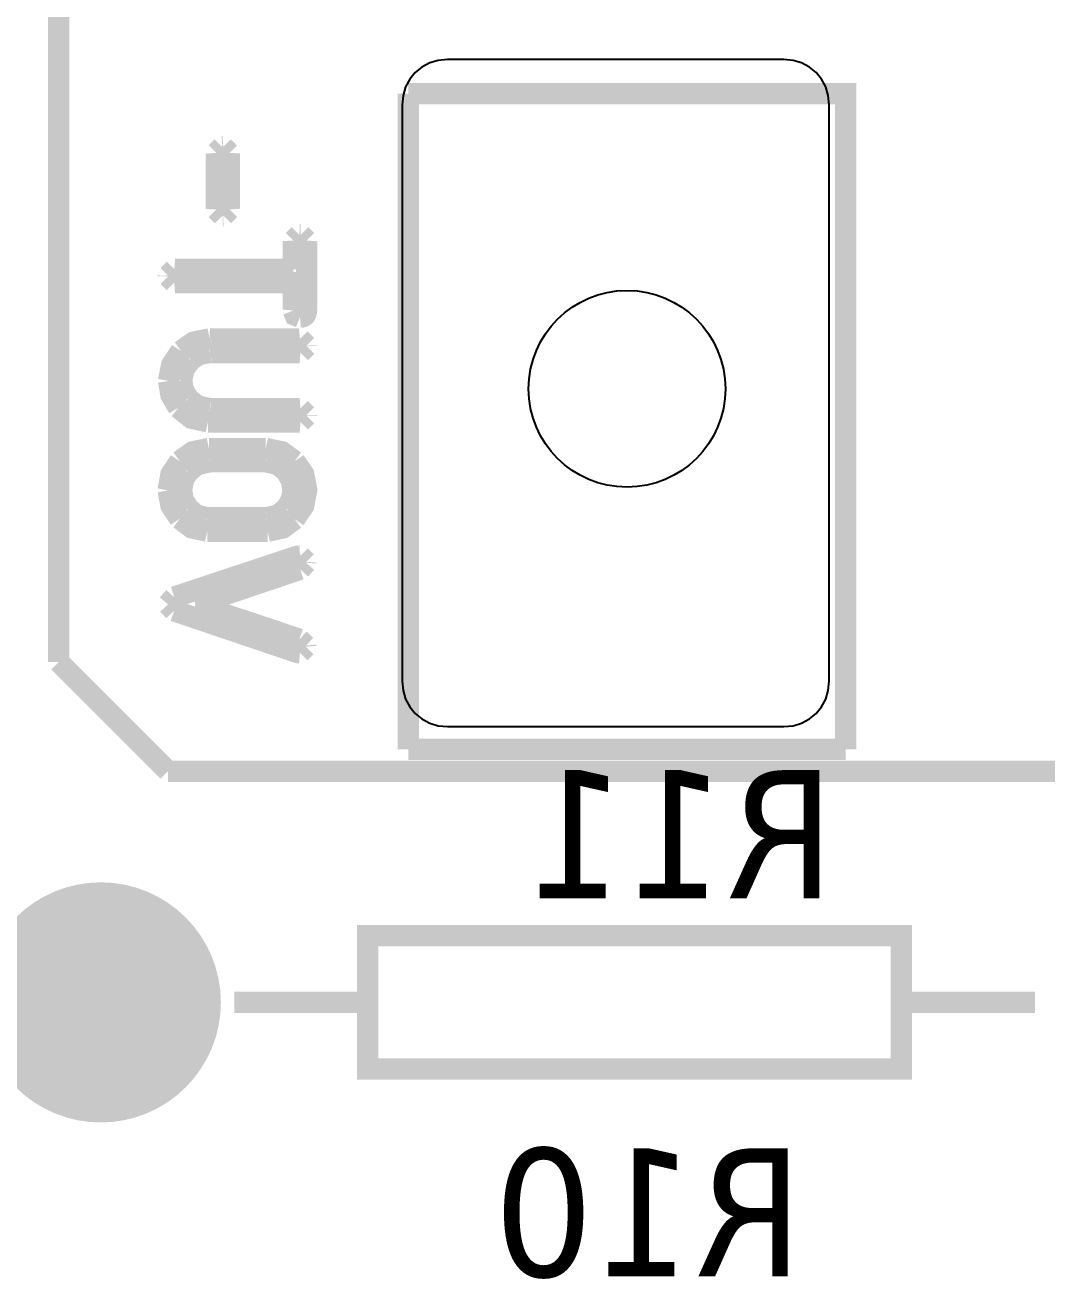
# Model space of a CAD drawing. Header units: millimetres. Extents: x 123.5 to 144.3, y 105.4 to 121.6.
# Drawn here: x 129.189 to 129.82, y 112.667 to 113.442 of the extents above; entities that cross this region are included whole.
import ezdxf

# ---------------------------------------------------------------- set-up
doc = ezdxf.new("R2010")
doc.units = ezdxf.units.MM
doc.layers.add('DESC', color=250, linetype='Continuous')
doc.styles.get("Standard").update_dxf_attribs({"font": 'tahoma.ttf'})

# ---------------------------------------------------------------- blocks, each defined once
blk = doc.blocks.new('EPAD')
at = {"const_width": 0.5}
blk.add_lwpolyline([(-0.25, 0, 1), (0.25, 0, 1)], format="xyb", close=True, dxfattribs=at)
blk = doc.blocks.new('mufla rampa')
at = {"const_width": 0.008}
for points in [[(146.2807440040044, 111.9969709648032), (146.2807440040044, 113.4300419648032)], [(146.2807440040044, 111.9969709648032), (146.2807440040044, 113.4300419648032)], [(146.2807440040044, 111.9969709648032), (146.2807440040044, 113.4300419648032)], [(146.4117670040044, 111.9642149648031), (146.4117670040044, 112.2098839648032)], [(146.5755470040044, 111.9642149648031), (146.5755470040044, 112.2098839648032), (146.4117670040044, 112.2098839648032)], [(146.4117670040044, 111.9642149648031), (146.4117670040044, 112.2098839648032)], [(146.5755470040044, 111.9642149648031), (146.5755470040044, 112.2098839648032), (146.4117670040044, 112.2098839648032)], [(146.4117670040044, 111.9642149648031), (146.4117670040044, 112.2098839648032)], [(146.5755470040044, 111.9642149648031), (146.5755470040044, 112.2098839648032), (146.4117670040044, 112.2098839648032)], [(146.3419590040044, 112.1899979648032), (146.3397300040044, 112.1877689648032)], [(146.3419590040044, 112.1899979648032), (146.3397300040044, 112.1877689648032)], [(146.3419590040044, 112.1899979648032), (146.3397300040044, 112.1877689648032)], [(146.3419590040044, 112.1899979648032), (146.3420530040044, 112.1899959648032)], [(146.3419590040044, 112.1899979648032), (146.3420530040044, 112.1899959648032)], [(146.3419590040044, 112.1899979648032), (146.3420530040044, 112.1899959648032)], [(146.3423970040044, 112.1900219648032), (146.3420520040044, 112.1899959648032)], [(146.3423970040044, 112.1900219648032), (146.3420520040044, 112.1899959648032)], [(146.3423970040044, 112.1900219648032), (146.3420520040044, 112.1899959648032)], [(146.3423970040044, 112.1900219648032), (146.3447100040044, 112.1877099648032)], [(146.3423970040044, 112.1900219648032), (146.3447100040044, 112.1877099648032)], [(146.3423970040044, 112.1900219648032), (146.3447100040044, 112.1877099648032)], [(146.3397660040044, 112.1873659648031), (146.3397300040044, 112.1877689648032)], [(146.3397660040044, 112.1873659648031), (146.3397300040044, 112.1877689648032)], [(146.3397660040044, 112.1873659648031), (146.3397300040044, 112.1877689648032)], [(146.3397660040044, 112.1873679648032), (146.3397660040044, 112.1667539648031)], [(146.3397660040044, 112.1873679648032), (146.3397660040044, 112.1667539648031)], [(146.3397660040044, 112.1873679648032), (146.3397660040044, 112.1667539648031)], [(146.3447030040044, 112.1875289648031), (146.3447100040044, 112.1877099648032)], [(146.3447030040044, 112.1875289648031), (146.3447100040044, 112.1877099648032)], [(146.3447030040044, 112.1875289648031), (146.3447100040044, 112.1877099648032)], [(146.3447030040044, 112.1668679648032), (146.3447030040044, 112.1875279648032)], [(146.3447030040044, 112.1668679648032), (146.3447030040044, 112.1875279648032)], [(146.3447030040044, 112.1668679648032), (146.3447030040044, 112.1875279648032)], [(146.3397660040044, 112.1667529648032), (146.3397550040044, 112.1665219648032)], [(146.3397660040044, 112.1667529648032), (146.3397550040044, 112.1665219648032)], [(146.3397660040044, 112.1667529648032), (146.3397550040044, 112.1665219648032)], [(146.3420740040044, 112.1642029648032), (146.3397550040044, 112.1665219648032)], [(146.3420740040044, 112.1642029648032), (146.3397550040044, 112.1665219648032)], [(146.3420740040044, 112.1642029648032), (146.3397550040044, 112.1665219648032)], [(146.3424310040044, 112.1642139648032), (146.3447300040044, 112.1665129648032)], [(146.3424310040044, 112.1642139648032), (146.3447300040044, 112.1665129648032)], [(146.3424310040044, 112.1642139648032), (146.3447300040044, 112.1665129648032)], [(146.3447030040044, 112.1668689648032), (146.3447300040044, 112.1665129648032)], [(146.3447030040044, 112.1668689648032), (146.3447300040044, 112.1665129648032)], [(146.3447030040044, 112.1668689648032), (146.3447300040044, 112.1665129648032)], [(146.3420740040044, 112.1642029648032), (146.3423240040044, 112.1642159648031)], [(146.3420740040044, 112.1642029648032), (146.3423240040044, 112.1642159648031)], [(146.3420740040044, 112.1642029648032), (146.3423240040044, 112.1642159648031)], [(146.3424310040044, 112.1642139648032), (146.3423270040044, 112.1642169648032)], [(146.3424310040044, 112.1642139648032), (146.3423270040044, 112.1642169648032)], [(146.3424310040044, 112.1642139648032), (146.3423270040044, 112.1642169648032)], [(146.3708620040044, 112.1571079648032), (146.3686440040044, 112.1548899648032)], [(146.3708620040044, 112.1571079648032), (146.3686440040044, 112.1548899648032)], [(146.3708620040044, 112.1571079648032), (146.3686440040044, 112.1548899648032)], [(146.3708620040044, 112.1571079648032), (146.3711660040044, 112.1570869648032)], [(146.3708620040044, 112.1571079648032), (146.3711660040044, 112.1570869648032)], [(146.3708620040044, 112.1571079648032), (146.3711660040044, 112.1570869648032)], [(146.3714250040044, 112.1571009648031), (146.3711690040044, 112.1570869648032)], [(146.3714250040044, 112.1571009648031), (146.3711690040044, 112.1570869648032)], [(146.3714250040044, 112.1571009648031), (146.3711690040044, 112.1570869648032)], [(146.3714250040044, 112.1571009648031), (146.3736510040044, 112.1548749648032)], [(146.3714250040044, 112.1571009648031), (146.3736510040044, 112.1548749648032)], [(146.3714250040044, 112.1571009648031), (146.3736510040044, 112.1548749648032)], [(146.3686540040044, 112.1546859648032), (146.3686440040044, 112.1548899648032)], [(146.3686540040044, 112.1546859648032), (146.3686440040044, 112.1548899648032)], [(146.3686540040044, 112.1546859648032), (146.3686440040044, 112.1548899648032)], [(146.3686540040044, 112.1546869648031), (146.3686540040044, 112.1441509648032)], [(146.3686540040044, 112.1546869648031), (146.3686540040044, 112.1441509648032)], [(146.3686540040044, 112.1546869648031), (146.3686540040044, 112.1441509648032)], [(146.3712590040044, 112.1261879648032), (146.3718160040044, 112.1262349648032), (146.3722990040044, 112.1263759648032), (146.3727070040044, 112.1266119648032), (146.3730420040044, 112.1269419648032), (146.3733020040044, 112.1273659648032), (146.3734870040044, 112.1278839648032), (146.3736360040044, 112.1292049648032), (146.3736360040044, 112.1546179648032)], [(146.3712590040044, 112.1261879648032), (146.3718160040044, 112.1262349648032), (146.3722990040044, 112.1263759648032), (146.3727070040044, 112.1266119648032), (146.3730420040044, 112.1269419648032), (146.3733020040044, 112.1273659648032), (146.3734870040044, 112.1278839648032), (146.3736360040044, 112.1292049648032), (146.3736360040044, 112.1546179648032)], [(146.3712590040044, 112.1261879648032), (146.3718160040044, 112.1262349648032), (146.3722990040044, 112.1263759648032), (146.3727070040044, 112.1266119648032), (146.3730420040044, 112.1269419648032), (146.3733020040044, 112.1273659648032), (146.3734870040044, 112.1278839648032), (146.3736360040044, 112.1292049648032), (146.3736360040044, 112.1546179648032)], [(146.3736360040044, 112.1546199648032), (146.3736510040044, 112.1548749648032)], [(146.3736360040044, 112.1546199648032), (146.3736510040044, 112.1548749648032)], [(146.3736360040044, 112.1546199648032), (146.3736510040044, 112.1548749648032)], [(146.3240380040044, 112.1441799648032), (146.3216830040044, 112.1418249648031)], [(146.3240380040044, 112.1441799648032), (146.3216830040044, 112.1418249648031)], [(146.3240380040044, 112.1441799648032), (146.3216830040044, 112.1418249648031)], [(146.3240380040044, 112.1441799648032), (146.3244070040044, 112.1441509648032)], [(146.3240380040044, 112.1441799648032), (146.3244070040044, 112.1441509648032)], [(146.3240380040044, 112.1441799648032), (146.3244070040044, 112.1441509648032)], [(146.3686540040044, 112.1441509648032), (146.3244080040044, 112.1441509648032)], [(146.3686540040044, 112.1441509648032), (146.3244080040044, 112.1441509648032)], [(146.3686540040044, 112.1441509648032), (146.3244080040044, 112.1441509648032)], [(146.3216880040044, 112.1416609648032), (146.3216790040044, 112.1414539648031)], [(146.3216880040044, 112.1416609648032), (146.3216790040044, 112.1414539648031)], [(146.3216880040044, 112.1416609648032), (146.3216790040044, 112.1414539648031)], [(146.3240100040044, 112.1391229648031), (146.3216790040044, 112.1414539648031)], [(146.3240100040044, 112.1391229648031), (146.3216790040044, 112.1414539648031)], [(146.3240100040044, 112.1391229648031), (146.3216790040044, 112.1414539648031)], [(146.3216890040044, 112.1416599648032), (146.3216830040044, 112.1418249648031)], [(146.3216890040044, 112.1416599648032), (146.3216830040044, 112.1418249648031)], [(146.3216890040044, 112.1416599648032), (146.3216830040044, 112.1418249648031)], [(146.3240100040044, 112.1391229648031), (146.3243390040044, 112.1391459648031)], [(146.3240100040044, 112.1391229648031), (146.3243390040044, 112.1391459648031)], [(146.3240100040044, 112.1391229648031), (146.3243390040044, 112.1391459648031)], [(146.3243400040044, 112.1391459648031), (146.3686540040044, 112.1391459648031), (146.3686540040044, 112.1291359648032)], [(146.3243400040044, 112.1391459648031), (146.3686540040044, 112.1391459648031), (146.3686540040044, 112.1291359648032)], [(146.3243400040044, 112.1391459648031), (146.3686540040044, 112.1391459648031), (146.3686540040044, 112.1291359648032)], [(146.3686540040044, 112.1291379648031), (146.3686160040044, 112.1287009648032)], [(146.3686540040044, 112.1291379648031), (146.3686160040044, 112.1287009648032)], [(146.3686540040044, 112.1291379648031), (146.3686160040044, 112.1287009648032)], [(146.3711320040044, 112.1261839648032), (146.3693440040044, 112.1269119648032), (146.3686160040044, 112.1287009648032)], [(146.3711320040044, 112.1261839648032), (146.3693440040044, 112.1269119648032), (146.3686160040044, 112.1287009648032)], [(146.3711320040044, 112.1261839648032), (146.3693440040044, 112.1269119648032), (146.3686160040044, 112.1287009648032)], [(146.3711320040044, 112.1261839648032), (146.3712600040044, 112.1261879648032)], [(146.3711320040044, 112.1261839648032), (146.3712600040044, 112.1261879648032)], [(146.3711320040044, 112.1261839648032), (146.3712600040044, 112.1261879648032)], [(146.3372540040044, 112.1180309648032), (146.3312820040044, 112.1168349648032), (146.3265310040044, 112.1135229648032)], [(146.3372540040044, 112.1180309648032), (146.3312820040044, 112.1168349648032), (146.3265310040044, 112.1135229648032)], [(146.3372540040044, 112.1180309648032), (146.3312820040044, 112.1168349648032), (146.3265310040044, 112.1135229648032)], [(146.3372540040044, 112.1180309648032), (146.3381180040044, 112.1180059648032)], [(146.3372540040044, 112.1180309648032), (146.3381180040044, 112.1180059648032)], [(146.3372540040044, 112.1180309648032), (146.3381180040044, 112.1180059648032)], [(146.3706190040044, 112.1180059648032), (146.3381210040044, 112.1180059648032)], [(146.3706190040044, 112.1180059648032), (146.3381210040044, 112.1180059648032)], [(146.3706190040044, 112.1180059648032), (146.3381210040044, 112.1180059648032)], [(146.3711230040044, 112.1180569648032), (146.3706180040044, 112.1180059648032)], [(146.3711230040044, 112.1180569648032), (146.3706180040044, 112.1180059648032)], [(146.3711230040044, 112.1180569648032), (146.3706180040044, 112.1180059648032)], [(146.3711230040044, 112.1180569648032), (146.3736360040044, 112.1155439648032)], [(146.3711230040044, 112.1180569648032), (146.3736360040044, 112.1155439648032)], [(146.3711230040044, 112.1180569648032), (146.3736360040044, 112.1155439648032)], [(146.3712760040044, 112.1129109648031), (146.3736470040044, 112.1152829648032)], [(146.3712760040044, 112.1129109648031), (146.3736470040044, 112.1152829648032)], [(146.3712760040044, 112.1129109648031), (146.3736470040044, 112.1152829648032)], [(146.3736360040044, 112.1155139648032), (146.3736360040044, 112.1155439648032)], [(146.3736360040044, 112.1155139648032), (146.3736360040044, 112.1155439648032)], [(146.3736360040044, 112.1155139648032), (146.3736360040044, 112.1155439648032)], [(146.3736360040044, 112.1155139648032), (146.3736470040044, 112.1152829648032)], [(146.3736360040044, 112.1155139648032), (146.3736470040044, 112.1152829648032)], [(146.3736360040044, 112.1155139648032), (146.3736470040044, 112.1152829648032)], [(146.3265340040044, 112.1135269648032), (146.3230370040044, 112.1082869648032), (146.3218710040044, 112.1023049648032)], [(146.3265340040044, 112.1135269648032), (146.3230370040044, 112.1082869648032), (146.3218710040044, 112.1023049648032)], [(146.3265340040044, 112.1135269648032), (146.3230370040044, 112.1082869648032), (146.3218710040044, 112.1023049648032)], [(146.3301950040044, 112.1101249648031), (146.3276890040044, 112.1067179648032), (146.3267620040044, 112.1023789648032)], [(146.3301950040044, 112.1101249648031), (146.3276890040044, 112.1067179648032), (146.3267620040044, 112.1023789648032)], [(146.3301950040044, 112.1101249648031), (146.3276890040044, 112.1067179648032), (146.3267620040044, 112.1023789648032)], [(146.3372260040044, 112.1129559648031), (146.3333270040044, 112.1122049648032), (146.3301890040044, 112.1101199648032)], [(146.3372260040044, 112.1129559648031), (146.3333270040044, 112.1122049648032), (146.3301890040044, 112.1101199648032)], [(146.3372260040044, 112.1129559648031), (146.3333270040044, 112.1122049648032), (146.3301890040044, 112.1101199648032)], [(146.3372260040044, 112.1129559648031), (146.3379160040044, 112.1129319648032)], [(146.3372260040044, 112.1129559648031), (146.3379160040044, 112.1129319648032)], [(146.3372260040044, 112.1129559648031), (146.3379160040044, 112.1129319648032)], [(146.3379150040044, 112.1129329648032), (146.3709620040044, 112.1129329648032)], [(146.3379150040044, 112.1129329648032), (146.3709620040044, 112.1129329648032)], [(146.3379150040044, 112.1129329648032), (146.3709620040044, 112.1129329648032)], [(146.3712760040044, 112.1129109648031), (146.3709620040044, 112.1129319648032)], [(146.3712760040044, 112.1129109648031), (146.3709620040044, 112.1129319648032)], [(146.3712760040044, 112.1129109648031), (146.3709620040044, 112.1129319648032)], [(146.3218710040044, 112.1023049648032), (146.3227970040044, 112.0969629648032), (146.3255740040044, 112.0922269648032)], [(146.3218710040044, 112.1023049648032), (146.3227970040044, 112.0969629648032), (146.3255740040044, 112.0922269648032)], [(146.3218710040044, 112.1023049648032), (146.3227970040044, 112.0969629648032), (146.3255740040044, 112.0922269648032)], [(146.3292990040044, 112.0956549648032), (146.3273960040044, 112.0989689648031), (146.3267620040044, 112.1023739648031)], [(146.3292990040044, 112.0956549648032), (146.3273960040044, 112.0989689648031), (146.3267620040044, 112.1023739648031)], [(146.3292990040044, 112.0956549648032), (146.3273960040044, 112.0989689648031), (146.3267620040044, 112.1023739648031)], [(146.3371730040044, 112.0919369648032), (146.3327190040044, 112.0929269648032), (146.3293040040044, 112.0956479648031)], [(146.3371730040044, 112.0919369648032), (146.3327190040044, 112.0929269648032), (146.3293040040044, 112.0956479648031)], [(146.3371730040044, 112.0919369648032), (146.3327190040044, 112.0929269648032), (146.3293040040044, 112.0956479648031)], [(146.3366530040044, 112.0869439648032), (146.3303690040044, 112.0883559648032), (146.3255710040044, 112.0922289648032)], [(146.3366530040044, 112.0869439648032), (146.3303690040044, 112.0883559648032), (146.3255710040044, 112.0922289648032)], [(146.3366530040044, 112.0869439648032), (146.3303690040044, 112.0883559648032), (146.3255710040044, 112.0922289648032)], [(146.3371730040044, 112.0919369648032), (146.3377250040044, 112.0919519648032)], [(146.3371730040044, 112.0919369648032), (146.3377250040044, 112.0919519648032)], [(146.3371730040044, 112.0919369648032), (146.3377250040044, 112.0919519648032)], [(146.3709620040044, 112.0919519648032), (146.3377320040044, 112.0919519648032)], [(146.3709620040044, 112.0919519648032), (146.3377320040044, 112.0919519648032)], [(146.3709620040044, 112.0919519648032), (146.3377320040044, 112.0919519648032)], [(146.3712670040044, 112.0919719648032), (146.3709600040044, 112.0919519648032)], [(146.3712670040044, 112.0919719648032), (146.3709600040044, 112.0919519648032)], [(146.3712670040044, 112.0919719648032), (146.3709600040044, 112.0919519648032)], [(146.3712670040044, 112.0919719648032), (146.3736480040044, 112.0895909648032)], [(146.3712670040044, 112.0919719648032), (146.3736480040044, 112.0895909648032)], [(146.3712670040044, 112.0919719648032), (146.3736480040044, 112.0895909648032)], [(146.3366530040044, 112.0869439648032), (146.3369510040044, 112.0869469648032)], [(146.3366530040044, 112.0869439648032), (146.3369510040044, 112.0869469648032)], [(146.3366530040044, 112.0869439648032), (146.3369510040044, 112.0869469648032)], [(146.3369550040044, 112.0869469648032), (146.3709620040044, 112.0869469648032)], [(146.3369550040044, 112.0869469648032), (146.3709620040044, 112.0869469648032)], [(146.3369550040044, 112.0869469648032), (146.3709620040044, 112.0869469648032)], [(146.3713440040044, 112.0869149648032), (146.3709600040044, 112.0869469648032)], [(146.3713440040044, 112.0869149648032), (146.3709600040044, 112.0869469648032)], [(146.3713440040044, 112.0869149648032), (146.3709600040044, 112.0869469648032)], [(146.3713440040044, 112.0869149648032), (146.3736400040044, 112.0892119648032)], [(146.3713440040044, 112.0869149648032), (146.3736400040044, 112.0892119648032)], [(146.3713440040044, 112.0869149648032), (146.3736400040044, 112.0892119648032)], [(146.3736360040044, 112.0893459648032), (146.3736480040044, 112.0895909648032)], [(146.3736360040044, 112.0893459648032), (146.3736480040044, 112.0895909648032)], [(146.3736360040044, 112.0893459648032), (146.3736480040044, 112.0895909648032)], [(146.3736360040044, 112.0893479648032), (146.3736400040044, 112.0892119648032)], [(146.3736360040044, 112.0893479648032), (146.3736400040044, 112.0892119648032)], [(146.3736360040044, 112.0893479648032), (146.3736400040044, 112.0892119648032)], [(146.3369950040044, 112.0769639648032), (146.3308820040044, 112.0757119648031), (146.3260530040044, 112.0722509648032)], [(146.3369950040044, 112.0769639648032), (146.3308820040044, 112.0757119648031), (146.3260530040044, 112.0722509648032)], [(146.3369950040044, 112.0769639648032), (146.3308820040044, 112.0757119648031), (146.3260530040044, 112.0722509648032)], [(146.3369950040044, 112.0769639648032), (146.3373100040044, 112.0769599648032)], [(146.3369950040044, 112.0769639648032), (146.3373100040044, 112.0769599648032)], [(146.3369950040044, 112.0769639648032), (146.3373100040044, 112.0769599648032)], [(146.3582780040044, 112.0769599648032), (146.3373210040044, 112.0769599648032)], [(146.3582780040044, 112.0769599648032), (146.3373210040044, 112.0769599648032)], [(146.3582780040044, 112.0769599648032), (146.3373210040044, 112.0769599648032)], [(146.3583080040044, 112.0769599648032), (146.3582820040044, 112.0769599648032)], [(146.3583080040044, 112.0769599648032), (146.3582820040044, 112.0769599648032)], [(146.3583080040044, 112.0769599648032), (146.3582820040044, 112.0769599648032)], [(146.3583080040044, 112.0769599648032), (146.3643860040044, 112.0757049648032), (146.3691730040044, 112.0722359648032)], [(146.3583080040044, 112.0769599648032), (146.3643860040044, 112.0757049648032), (146.3691730040044, 112.0722359648032)], [(146.3583080040044, 112.0769599648032), (146.3643860040044, 112.0757049648032), (146.3691730040044, 112.0722359648032)], [(146.3260540040044, 112.0722519648032), (146.3227800040044, 112.0672699648032), (146.3216880040044, 112.0612819648032)], [(146.3260540040044, 112.0722519648032), (146.3227800040044, 112.0672699648032), (146.3216880040044, 112.0612819648032)], [(146.3260540040044, 112.0722519648032), (146.3227800040044, 112.0672699648032), (146.3216880040044, 112.0612819648032)], [(146.3371840040044, 112.0719779648032), (146.3326640040044, 112.0709559648032), (146.3292050040044, 112.0681799648032)], [(146.3371840040044, 112.0719779648032), (146.3326640040044, 112.0709559648032), (146.3292050040044, 112.0681799648032)], [(146.3371840040044, 112.0719779648032), (146.3326640040044, 112.0709559648032), (146.3292050040044, 112.0681799648032)], [(146.3371840040044, 112.0719779648032), (146.3580270040044, 112.0719779648032)], [(146.3371840040044, 112.0719779648032), (146.3580270040044, 112.0719779648032)], [(146.3371840040044, 112.0719779648032), (146.3580270040044, 112.0719779648032)], [(146.3583860040044, 112.0719839648032), (146.3580290040044, 112.0719779648032)], [(146.3583860040044, 112.0719839648032), (146.3580290040044, 112.0719779648032)], [(146.3583860040044, 112.0719839648032), (146.3580290040044, 112.0719779648032)], [(146.3583860040044, 112.0719839648032), (146.3626760040044, 112.0710239648032), (146.3659570040044, 112.0683899648032), (146.3679110040044, 112.0649619648032), (146.3685620040044, 112.0611219648031), (146.3678990040044, 112.0577569648032), (146.3659110040044, 112.0544709648032)], [(146.3583860040044, 112.0719839648032), (146.3626760040044, 112.0710239648032), (146.3659570040044, 112.0683899648032), (146.3679110040044, 112.0649619648032), (146.3685620040044, 112.0611219648031), (146.3678990040044, 112.0577569648032), (146.3659110040044, 112.0544709648032)], [(146.3583860040044, 112.0719839648032), (146.3626760040044, 112.0710239648032), (146.3659570040044, 112.0683899648032), (146.3679110040044, 112.0649619648032), (146.3685620040044, 112.0611219648031), (146.3678990040044, 112.0577569648032), (146.3659110040044, 112.0544709648032)], [(146.3691340040044, 112.0504949648031), (146.3725100040044, 112.0555169648032), (146.3736360040044, 112.0615339648032), (146.3725220040044, 112.0673039648032), (146.3691790040044, 112.0722289648032)], [(146.3691340040044, 112.0504949648031), (146.3725100040044, 112.0555169648032), (146.3736360040044, 112.0615339648032), (146.3725220040044, 112.0673039648032), (146.3691790040044, 112.0722289648032)], [(146.3691340040044, 112.0504949648031), (146.3725100040044, 112.0555169648032), (146.3736360040044, 112.0615339648032), (146.3725220040044, 112.0673039648032), (146.3691790040044, 112.0722289648032)], [(146.3294130040044, 112.0544709648032), (146.3274250040044, 112.0576249648032), (146.3267620040044, 112.0611449648031), (146.3273730040044, 112.0650639648032), (146.3292080040044, 112.0681839648032)], [(146.3294130040044, 112.0544709648032), (146.3274250040044, 112.0576249648032), (146.3267620040044, 112.0611449648031), (146.3273730040044, 112.0650639648032), (146.3292080040044, 112.0681839648032)], [(146.3294130040044, 112.0544709648032), (146.3274250040044, 112.0576249648032), (146.3267620040044, 112.0611449648031), (146.3273730040044, 112.0650639648032), (146.3292080040044, 112.0681839648032)], [(146.3216880040044, 112.0612819648032), (146.3227800040044, 112.0555689648032), (146.3260540040044, 112.0506319648032)], [(146.3216880040044, 112.0612819648032), (146.3227800040044, 112.0555689648032), (146.3260540040044, 112.0506319648032)], [(146.3216880040044, 112.0612819648032), (146.3227800040044, 112.0555689648032), (146.3260540040044, 112.0506319648032)], [(146.3362050040044, 112.0510439648032), (146.3323330040044, 112.0520039648031), (146.3294110040044, 112.0544749648031)], [(146.3362050040044, 112.0510439648032), (146.3323330040044, 112.0520039648031), (146.3294110040044, 112.0544749648031)], [(146.3362050040044, 112.0510439648032), (146.3323330040044, 112.0520039648031), (146.3294110040044, 112.0544749648031)], [(146.3586100040044, 112.0510329648032), (146.3627390040044, 112.0519489648032), (146.3659070040044, 112.0544669648032)], [(146.3586100040044, 112.0510329648032), (146.3627390040044, 112.0519489648032), (146.3659070040044, 112.0544669648032)], [(146.3586100040044, 112.0510329648032), (146.3627390040044, 112.0519489648032), (146.3659070040044, 112.0544669648032)], [(146.3363710040044, 112.0459929648031), (146.3305750040044, 112.0472269648032), (146.3260580040044, 112.0506279648032)], [(146.3363710040044, 112.0459929648031), (146.3305750040044, 112.0472269648032), (146.3260580040044, 112.0506279648032)], [(146.3363710040044, 112.0459929648031), (146.3305750040044, 112.0472269648032), (146.3260580040044, 112.0506279648032)], [(146.3581640040044, 112.0510439648032), (146.3362010040044, 112.0510439648032)], [(146.3581640040044, 112.0510439648032), (146.3362010040044, 112.0510439648032)], [(146.3581640040044, 112.0510439648032), (146.3362010040044, 112.0510439648032)], [(146.3586100040044, 112.0510329648032), (146.3581640040044, 112.0510439648032)], [(146.3586100040044, 112.0510329648032), (146.3581640040044, 112.0510439648032)], [(146.3586100040044, 112.0510329648032), (146.3581640040044, 112.0510439648032)], [(146.3589890040044, 112.0459929648031), (146.3646810040044, 112.0472009648032), (146.3691400040044, 112.0505019648032)], [(146.3589890040044, 112.0459929648031), (146.3646810040044, 112.0472009648032), (146.3691400040044, 112.0505019648032)], [(146.3589890040044, 112.0459929648031), (146.3646810040044, 112.0472009648032), (146.3691400040044, 112.0505019648032)], [(146.3363610040044, 112.0459929648031), (146.3589860040044, 112.0459929648031)], [(146.3363610040044, 112.0459929648031), (146.3589860040044, 112.0459929648031)], [(146.3363610040044, 112.0459929648031), (146.3589860040044, 112.0459929648031)], [(146.3710530040044, 112.0367139648032), (146.3702440040044, 112.0366139648032), (146.3694770040044, 112.0363939648032), (146.3240200040044, 112.0212879648032)], [(146.3710530040044, 112.0367139648032), (146.3702440040044, 112.0366139648032), (146.3694770040044, 112.0363939648032), (146.3240200040044, 112.0212879648032)], [(146.3710530040044, 112.0367139648032), (146.3702440040044, 112.0366139648032), (146.3694770040044, 112.0363939648032), (146.3240200040044, 112.0212879648032)], [(146.3712470040044, 112.0367229648032), (146.3710530040044, 112.0367139648032)], [(146.3712470040044, 112.0367229648032), (146.3710530040044, 112.0367139648032)], [(146.3712470040044, 112.0367229648032), (146.3710530040044, 112.0367139648032)], [(146.3711920040044, 112.0317089648032), (146.3734530040044, 112.0341769648032)], [(146.3711920040044, 112.0317089648032), (146.3734530040044, 112.0341769648032)], [(146.3711920040044, 112.0317089648032), (146.3734530040044, 112.0341769648032)], [(146.3712470040044, 112.0367229648032), (146.3734760040044, 112.0344939648032)], [(146.3712470040044, 112.0367229648032), (146.3734760040044, 112.0344939648032)], [(146.3712470040044, 112.0367229648032), (146.3734760040044, 112.0344939648032)], [(146.3734530040044, 112.0341769648032), (146.3734760040044, 112.0344939648032)], [(146.3734530040044, 112.0341769648032), (146.3734760040044, 112.0344939648032)], [(146.3734530040044, 112.0341769648032), (146.3734760040044, 112.0344939648032)], [(146.3319730040044, 112.0184989648032), (146.3711900040044, 112.0317089648032)], [(146.3319730040044, 112.0184989648032), (146.3711900040044, 112.0317089648032)], [(146.3319730040044, 112.0184989648032), (146.3711900040044, 112.0317089648032)], [(146.3240190040044, 112.0212869648032), (146.3216890040044, 112.0185679648032)], [(146.3240190040044, 112.0212869648032), (146.3216890040044, 112.0185679648032)], [(146.3240190040044, 112.0212869648032), (146.3216890040044, 112.0185679648032)], [(146.3239520040044, 112.0161449648032), (146.3216880040044, 112.0185679648032)], [(146.3239520040044, 112.0161449648032), (146.3216880040044, 112.0185679648032)], [(146.3239520040044, 112.0161449648032), (146.3216880040044, 112.0185679648032)], [(146.3239510040044, 112.0161449648032), (146.3699560040044, 112.0006049648032), (146.3706190040044, 112.0004389648032), (146.3710990040044, 112.0003989648032)], [(146.3239510040044, 112.0161449648032), (146.3699560040044, 112.0006049648032), (146.3706190040044, 112.0004389648032), (146.3710990040044, 112.0003989648032)], [(146.3239510040044, 112.0161449648032), (146.3699560040044, 112.0006049648032), (146.3706190040044, 112.0004389648032), (146.3710990040044, 112.0003989648032)], [(146.3709160040044, 112.0054729648032), (146.3319730040044, 112.0184989648032)], [(146.3709160040044, 112.0054729648032), (146.3319730040044, 112.0184989648032)], [(146.3709160040044, 112.0054729648032), (146.3319730040044, 112.0184989648032)], [(146.3709160040044, 112.0054719648031), (146.3733160040044, 112.0031179648032)], [(146.3709160040044, 112.0054719648031), (146.3733160040044, 112.0031179648032)], [(146.3709160040044, 112.0054719648031), (146.3733160040044, 112.0031179648032)], [(146.3711080040044, 112.0003989648032), (146.3733640040044, 112.0026549648032)], [(146.3711080040044, 112.0003989648032), (146.3733640040044, 112.0026549648032)], [(146.3711080040044, 112.0003989648032), (146.3733640040044, 112.0026549648032)], [(146.3733160040044, 112.0031199648031), (146.3733640040044, 112.0026549648032)], [(146.3733160040044, 112.0031199648031), (146.3733640040044, 112.0026549648032)], [(146.3733160040044, 112.0031199648031), (146.3733640040044, 112.0026549648032)], [(146.3216880040044, 111.9560259648032), (146.2807440040044, 111.9969709648032)], [(146.3216880040044, 111.9560259648032), (146.2807440040044, 111.9969709648032)], [(146.3216880040044, 111.9560259648032), (146.2807440040044, 111.9969709648032)], [(146.3711010040044, 112.0003989648032), (146.3711080040044, 112.0003989648032)], [(146.3711010040044, 112.0003989648032), (146.3711080040044, 112.0003989648032)], [(146.3711010040044, 112.0003989648032), (146.3711080040044, 112.0003989648032)], [(146.5755470040044, 111.9642149648031), (146.4117670040044, 111.9642149648031)], [(146.5755470040044, 111.9642149648031), (146.4117670040044, 111.9642149648031)], [(146.5755470040044, 111.9642149648031), (146.4117670040044, 111.9642149648031)], [(146.9522400040044, 111.9560259648032), (146.3216880040044, 111.9560259648032)], [(146.9522400040044, 111.9560259648032), (146.3216880040044, 111.9560259648032)], [(146.9522400040044, 111.9560259648032), (146.3216880040044, 111.9560259648032)], [(146.3964920040044, 111.8444119648032), (146.5964920040044, 111.8444119648032), (146.5964920040044, 111.8944119648032), (146.3964920040044, 111.8944119648032), (146.3964920040044, 111.8444119648032)], [(146.3964920040044, 111.8444119648032), (146.5964920040044, 111.8444119648032), (146.5964920040044, 111.8944119648032), (146.3964920040044, 111.8944119648032), (146.3964920040044, 111.8444119648032)], [(146.3964920040044, 111.8444119648032), (146.5964920040044, 111.8444119648032), (146.5964920040044, 111.8944119648032), (146.3964920040044, 111.8944119648032), (146.3964920040044, 111.8444119648032)], [(146.3464920040044, 111.8694119648031), (146.3964920040044, 111.8694119648031)], [(146.3464920040044, 111.8694119648031), (146.3964920040044, 111.8694119648031)], [(146.3464920040044, 111.8694119648031), (146.3964920040044, 111.8694119648031)], [(146.5964920040044, 111.8694119648031), (146.6464920040044, 111.8694119648031)], [(146.5964920040044, 111.8694119648031), (146.6464920040044, 111.8694119648031)], [(146.5964920040044, 111.8694119648031), (146.6464920040044, 111.8694119648031)]]:
    blk.add_lwpolyline(points, dxfattribs=at)
blk.add_lwpolyline([(146.5694050040044, 111.9897579648032), (146.5694050040044, 112.2057579648032), (146.5690670040044, 112.2092339648032), (146.5680940040044, 112.2124479648032), (146.5665470040044, 112.2153389648032), (146.5644910040044, 112.2178439648032), (146.5619860040044, 112.2199009648032), (146.5590950040044, 112.2214469648031), (146.5558810040044, 112.2224199648032), (146.5524050040044, 112.2227579648032), (146.4264050040044, 112.2227579648032), (146.4229290040044, 112.2224199648032), (146.4197150040044, 112.2214469648031), (146.4168240040044, 112.2199009648032), (146.4143190040044, 112.2178439648032), (146.4122620040044, 112.2153389648032), (146.4107160040044, 112.2124479648032), (146.4097430040044, 112.2092339648032), (146.4094050040044, 112.2057579648032), (146.4094050040044, 111.9897579648032), (146.4097430040044, 111.9862819648032), (146.4107160040044, 111.9830679648032), (146.4122620040044, 111.9801769648031), (146.4143190040044, 111.9776719648032), (146.4168240040044, 111.9756159648032), (146.4197150040044, 111.9740699648031), (146.4229290040044, 111.9730959648032), (146.4264050040044, 111.9727579648032), (146.5524050040044, 111.9727579648032), (146.5558810040044, 111.9730959648032), (146.5590950040044, 111.9740699648031), (146.5619860040044, 111.9756159648032), (146.5644910040044, 111.9776719648032), (146.5665470040044, 111.9801769648031), (146.5680940040044, 111.9830679648032), (146.5690670040044, 111.9862819648032), (146.5694050040044, 111.9897579648032)], close=True)
blk.add_circle((146.4936570040044, 112.0993329648032), 0.03685)
blk.add_circle((146.4936570040044, 112.0993329648032), 0.03685)
blk.add_circle((146.4936570040044, 112.0993329648032), 0.03685)
at = {"xscale": 0.09, "yscale": 0.09}
blk.add_blockref('EPAD', (146.2964920040044, 111.8694119648031), dxfattribs=at)
at = {"text_generation_flag": 2, "width": 1.041667}
for s, p in [('R11', (146.5714920040044, 111.9084589648032)), ('R11', (146.5714920040044, 111.9084589648032)), ('R11', (146.5714920040044, 111.9084589648032)), ('R10', (146.5596810040044, 111.7667269648032)), ('R10', (146.5596810040044, 111.7667269648032)), ('R10', (146.5596810040044, 111.7667269648032))]:
    blk.add_text(s, height=0.048, dxfattribs=at).set_placement(p)

msp = doc.modelspace()

# ---------------------------------------------------------------- block references
at = {"layer": 'DESC', "xscale": 1.65, "yscale": 1.65, "zscale": 1.65}
msp.add_blockref('mufla rampa', (-112.1538402574741, -71.7467276341807), dxfattribs=at)

doc.saveas('drawing.dxf')
